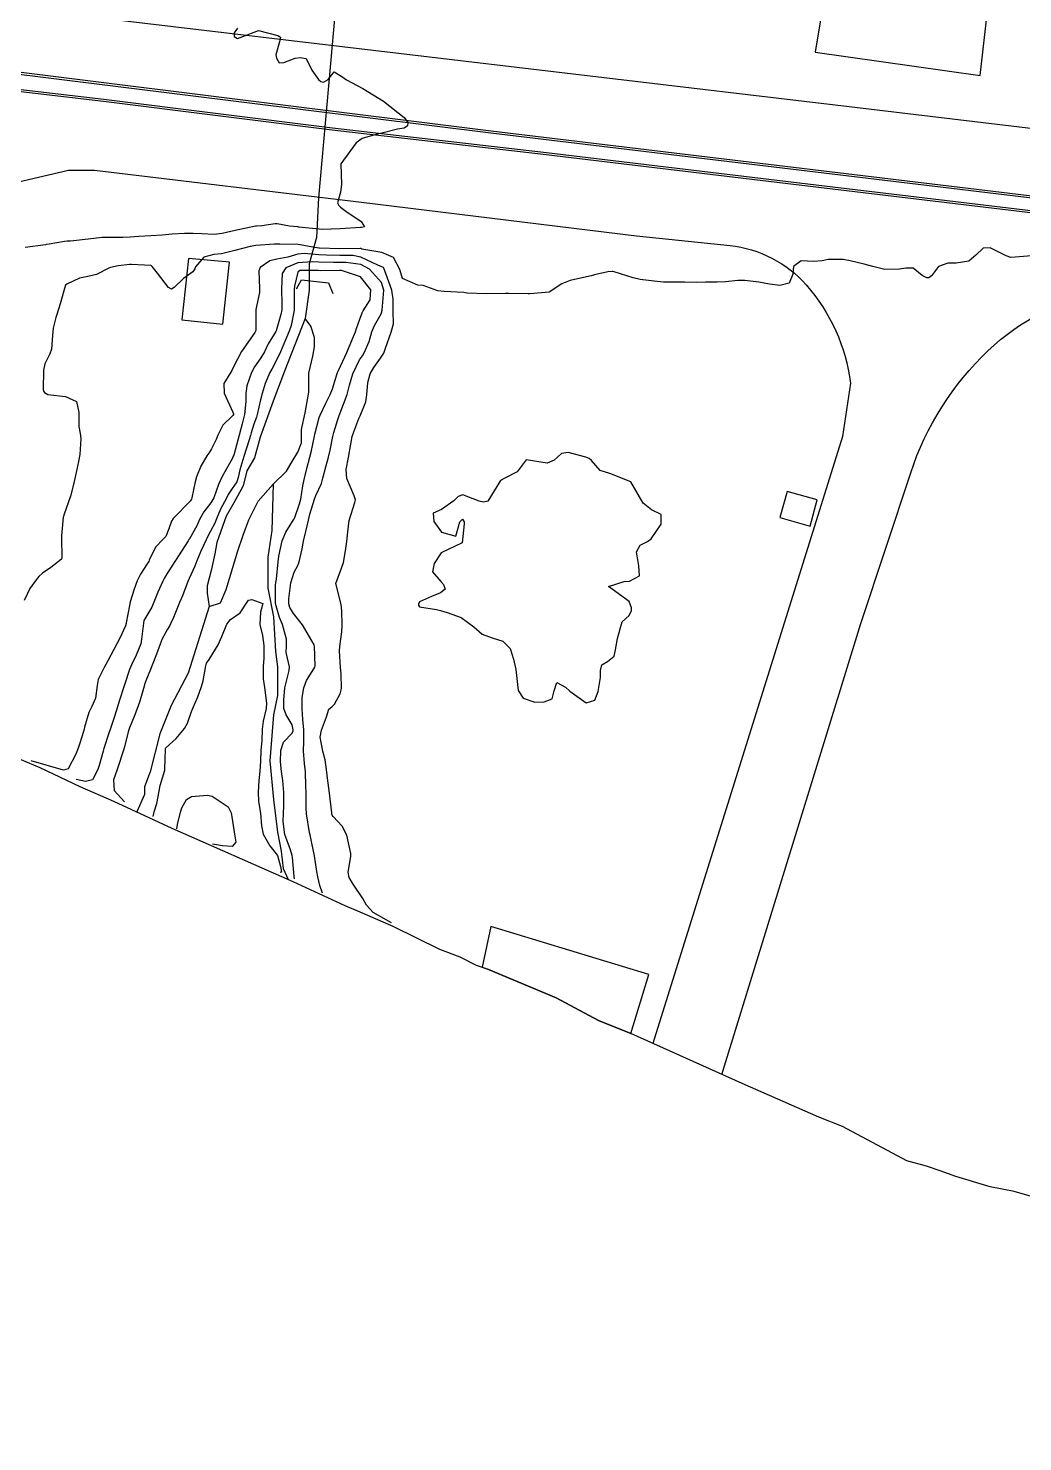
# Model space of a CAD drawing. Header units: metres. Extents: x 307586 to 320046, y 7427249 to 7434250.
# Drawn here: x 314565.5 to 314660.3, y 7431839.4 to 7431974.1 of the extents above; entities that cross this region are included whole.
import ezdxf

# ---------------------------------------------------------------- set-up
doc = ezdxf.new("R2010")
doc.units = ezdxf.units.M
doc.header["$MEASUREMENT"] = 0
for name, color, linetype in [('Area', 45, 'Continuous'), ('Area Verde e Lazer', 45, 'Continuous'), ('Curvas de Nivel 1m', 11, 'Continuous'), ('Curvas de Nivel 5m', 15, 'Continuous'), ('Edificações', 30, 'Continuous'), ('Hidrografia', 140, 'Continuous'), ('Pontes_Viadutos_Tubos', 190, 'Continuous'), ('Vias Primárias', 230, 'Continuous')]:
    doc.layers.add(name, color=color, linetype=linetype)

msp = doc.modelspace()

# ---------------------------------------------------------------- linework, layer by layer
at = {"layer": 'Area'}
msp.add_polyline3d([(314663.17, 7431862.16, 730.71), (314659.49, 7431863.2, 730.63), (314657.2, 7431863.64, 730.57), (314653.93, 7431864.62, 730.67), (314652.45, 7431865.18, 730.59), (314651.13, 7431865.61, 730.89), (314649.27, 7431866.12, 730.75), (314643.14, 7431869.4, 730.62), (314640.86, 7431870.28, 730.71), (314633.56, 7431873.49, 730.64), (314622.93, 7431878.26, 734.37), (314619.85, 7431879.5, 734.32), (314615.83, 7431881.66, 734.36), (314609.36, 7431884.38, 738.33), (314608.22, 7431884.76, 730.73), (314606.67, 7431885.55, 744.93), (314604.74, 7431886.28, 745.96), (314600.29, 7431888.45, 743.22), (314597.12, 7431889.84, 740.46), (314595.69, 7431890.44, 741.86), (314590.74, 7431892.73, 729.31), (314579.21, 7431897.81, 728.99), (314573.62, 7431900.39, 727.49), (314570.41, 7431901.79, 729.3), (314566.62, 7431903.59, 730.52), (314564.18, 7431904.61, 730.56)], dxfattribs=at)
at = {"layer": 'Area Verde e Lazer'}
for points in [[(314856.16, 7431933.42), (314792.14, 7431941.24), (314736.49, 7431948.33), (314731.24, 7431949.18), (314712.77, 7431951.6), (314669.92, 7431956.85), (314609.6, 7431964.09), (314544.88, 7431972.14)], [(314856.16, 7431933.42), (314792.14, 7431941.24), (314736.49, 7431948.33), (314731.24, 7431949.18), (314712.77, 7431951.6), (314669.92, 7431956.85), (314609.6, 7431964.09), (314544.88, 7431972.14)], [(314559.6, 7431968.87), (314572.67, 7431967.34), (314594.49, 7431964.61), (314614.89, 7431962.24), (314637.68, 7431959.52), (314663.46, 7431956.44), (314697.16, 7431952.48), (314726.11, 7431948.78), (314737.77, 7431946.75), (314758.66, 7431944.28), (314790.39, 7431940.23), (314856.72, 7431932.37)], [(314559.6, 7431968.87), (314572.67, 7431967.34), (314594.49, 7431964.61), (314614.89, 7431962.24), (314637.68, 7431959.52), (314663.46, 7431956.44), (314697.16, 7431952.48), (314726.11, 7431948.78), (314737.77, 7431946.75), (314758.66, 7431944.28), (314790.39, 7431940.23), (314856.72, 7431932.37)]]:
    msp.add_lwpolyline(points, dxfattribs=at)
at = {"layer": 'Curvas de Nivel 1m', "flags": 128}
for points, elevation in [([(314585.44, 7431974.1), (314585.1, 7431973.64), (314585.12, 7431973.3), (314585.43, 7431973.1), (314585.95, 7431973.29), (314587.44, 7431973.86), (314589.29, 7431973.39), (314589.43, 7431973.3), (314589.46, 7431973.28), (314589.52, 7431973.25), (314589.43, 7431972.78), (314589.1, 7431971.57), (314589.14, 7431971.25), (314589.41, 7431970.8), (314589.84, 7431970.81), (314590.93, 7431971.23), (314591.41, 7431971.3), (314591.97, 7431971.21), (314592.52, 7431970.09), (314593.16, 7431969.2), (314593.38, 7431969.02), (314593.62, 7431968.95), (314594.07, 7431969.19), (314594.64, 7431969.94), (314595.39, 7431969.48), (314595.83, 7431969.17), (314596.84, 7431968.62), (314597.37, 7431968.34), (314599.36, 7431967.13), (314601.34, 7431965.57), (314601.66, 7431965.1), (314601.63, 7431964.8), (314601.33, 7431964.58), (314600.69, 7431964.47), (314599.32, 7431964.13), (314598.52, 7431963.94), (314597.32, 7431963.59), (314596.76, 7431963.16), (314595.29, 7431961.18), (314595.34, 7431959.18), (314595.26, 7431958.46), (314594.97, 7431957.46), (314595.09, 7431957.18), (314595.24, 7431957.02), (314595.77, 7431956.64), (314597.22, 7431955.68), (314597.53, 7431955.15), (314597.26, 7431955.1), (314597.21, 7431955.1), (314597.16, 7431955.1), (314595.21, 7431954.96), (314593.5, 7431954.91), (314593.21, 7431954.93), (314591.29, 7431955.14), (314591.21, 7431955.15), (314591.15, 7431955.16), (314590.39, 7431955.23), (314589.22, 7431955.45), (314589.01, 7431955.46), (314587.74, 7431955.26), (314587.25, 7431955.23), (314587.21, 7431955.23), (314587.16, 7431955.22), (314585.21, 7431954.82), (314583.98, 7431954.54), (314583.2, 7431954.43), (314582.04, 7431954.5), (314581.2, 7431954.54), (314580.38, 7431954.52), (314579.2, 7431954.46), (314578.23, 7431954.35), (314577.2, 7431954.29), (314576.03, 7431954.24), (314575.2, 7431954.17), (314574.5, 7431954.13), (314573.2, 7431954.15), (314572.52, 7431954.13), (314571.2, 7431953.97), (314569.5, 7431953.79), (314569.2, 7431953.78), (314568.93, 7431953.75), (314567.46, 7431953.51), (314567.19, 7431953.46), (314567.13, 7431953.45), (314565.19, 7431953.2)], 732), ([(314661.19, 7431952.38), (314659.19, 7431952.25), (314658.75, 7431952.41), (314657.2, 7431953.17), (314656.53, 7431953.12), (314655.84, 7431952.45), (314655.19, 7431951.88), (314653.96, 7431951.69), (314653.19, 7431951.7), (314652.29, 7431951.38), (314651.62, 7431950.5), (314651.36, 7431950.31), (314651.17, 7431950.3), (314650.74, 7431950.51), (314649.87, 7431951.21), (314649.18, 7431951.22), (314648.58, 7431951.13), (314647.18, 7431951.09), (314646.01, 7431951.39), (314645.18, 7431951.6), (314643.86, 7431951.92), (314643.19, 7431952.05), (314641.76, 7431952.04), (314641.19, 7431951.93), (314640.39, 7431951.84), (314639.19, 7431951.93), (314638.46, 7431951.38), (314638.4, 7431950.66), (314638.03, 7431949.79), (314637.16, 7431949.57), (314636.16, 7431949.69), (314635.16, 7431949.88), (314633.83, 7431950.05), (314633.16, 7431950.04), (314631.96, 7431949.93), (314631.16, 7431949.9), (314630.05, 7431949.87), (314629.16, 7431949.85), (314628.05, 7431949.89), (314627.16, 7431949.9), (314626.06, 7431949.9), (314625.16, 7431949.97), (314623.84, 7431950.15), (314623.16, 7431950.3), (314621.36, 7431950.86), (314621.21, 7431950.89), (314621.17, 7431950.9), (314620.76, 7431950.87), (314619.48, 7431950.57), (314619.17, 7431950.5), (314617.86, 7431950.2), (314617.16, 7431950.04), (314616.35, 7431949.73), (314615.14, 7431948.94), (314613.31, 7431948.78), (314613.14, 7431948.78), (314611.32, 7431948.8), (314611.14, 7431948.82), (314610.98, 7431948.82), (314609.14, 7431948.77), (314607.32, 7431948.85), (314607.14, 7431948.88), (314607.01, 7431948.9), (314605.14, 7431948.98), (314604.55, 7431949.07), (314603.15, 7431949.56), (314602.63, 7431949.61), (314601.16, 7431950.25), (314600.92, 7431951.1), (314600.32, 7431952.24), (314599.19, 7431952.72), (314597.3, 7431953.04), (314597.19, 7431953.08), (314597.13, 7431953.09), (314595.19, 7431953.07), (314593.25, 7431953.14), (314593.19, 7431953.14), (314592.81, 7431953.2), (314591.2, 7431953.48), (314589.47, 7431953.52), (314589.2, 7431953.51), (314588.94, 7431953.51), (314587.19, 7431953.38), (314586.64, 7431953.28), (314585.19, 7431952.89), (314583.91, 7431952.59), (314583.18, 7431952.52), (314582.23, 7431952.28), (314581.43, 7431951.34), (314581.35, 7431951.16), (314581.17, 7431950.88), (314580.27, 7431950.24), (314579.39, 7431949.37), (314579.14, 7431949.22), (314578.86, 7431949.37), (314577.79, 7431950.75), (314577.3, 7431951.39), (314577.23, 7431951.45), (314577.17, 7431951.46), (314575.32, 7431951.57), (314575.17, 7431951.56), (314574.06, 7431951.43), (314573.32, 7431951.29), (314573.17, 7431951.22), (314571.99, 7431950.62), (314571.16, 7431950.43), (314570.35, 7431950.28), (314569.15, 7431949.68), (314569.04, 7431949.6), (314568.99, 7431949.49), (314568.58, 7431948.04), (314568.42, 7431947.5), (314568.09, 7431946.52), (314567.84, 7431945.5), (314567.78, 7431944.81), (314567.68, 7431943.5), (314567.53, 7431943.05), (314567.06, 7431942.11), (314566.93, 7431941.51), (314566.9, 7431939.64), (314566.93, 7431939.51), (314567.02, 7431939.37), (314567.35, 7431939.18), (314569.02, 7431939), (314570.06, 7431938.52), (314570.3, 7431937.47), (314570.31, 7431936.14), (314570.42, 7431935.47), (314570.48, 7431934.98), (314570.39, 7431933.47), (314570.27, 7431932.79), (314569.97, 7431931.47), (314569.79, 7431930.6), (314569.49, 7431929.48), (314568.89, 7431927.76), (314568.82, 7431927.55), (314568.81, 7431927.49), (314568.65, 7431925.7), (314568.64, 7431925.49), (314568.69, 7431923.63), (314568.64, 7431923.49), (314567.63, 7431922.7), (314566.82, 7431922.16), (314566.49, 7431921.84), (314566.22, 7431921.52), (314565.64, 7431920.68), (314565.09, 7431919.53)], 731), ([(314593.54, 7431891.64), (314593.29, 7431892.36), (314593.08, 7431893.19), (314593, 7431893.71), (314592.77, 7431895.2), (314592.51, 7431896.4), (314592.35, 7431897.2), (314592.31, 7431897.41), (314592.02, 7431899.21), (314591.98, 7431899.77), (314591.97, 7431901.21), (314591.95, 7431901.83), (314591.9, 7431903.21), (314591.82, 7431903.99), (314591.72, 7431905.21), (314591.75, 7431906.08), (314591.75, 7431907.21), (314591.67, 7431908.19), (314591.6, 7431909.21), (314591.61, 7431910.28), (314591.76, 7431911.21), (314592.01, 7431911.9), (314592.71, 7431913.02), (314592.82, 7431913.2), (314592.84, 7431913.32), (314592.76, 7431915.2), (314592.73, 7431915.32), (314591.62, 7431917.21), (314590.77, 7431918.29), (314590.43, 7431918.88), (314590.33, 7431919.23), (314590.32, 7431919.69), (314590.52, 7431921.22), (314590.82, 7431922.23), (314591.17, 7431922.88), (314591.31, 7431923.22), (314591.59, 7431924.47), (314591.74, 7431925.21), (314591.96, 7431926.11), (314592.19, 7431927.21), (314592.33, 7431927.77), (314592.77, 7431929.2), (314592.8, 7431929.3), (314592.91, 7431929.56), (314593.44, 7431930.68), (314593.58, 7431931.19), (314593.85, 7431932.28), (314594.12, 7431933.19), (314594.28, 7431933.86), (314594.52, 7431935.18), (314594.61, 7431935.56), (314595, 7431936.8), (314595.09, 7431937.09), (314595.12, 7431937.18), (314595.18, 7431937.35), (314595.88, 7431939.17), (314596.12, 7431940.08), (314596.42, 7431941.16), (314597.07, 7431942.47), (314597.35, 7431942.87), (314597.52, 7431943.15), (314597.98, 7431944.24), (314598.25, 7431945.14), (314598.48, 7431945.76), (314599.12, 7431946.88), (314599.21, 7431947.05), (314599.21, 7431947.13), (314599.22, 7431947.22), (314599.39, 7431949.13), (314599.15, 7431949.86), (314598.01, 7431951.14), (314597.18, 7431951.57), (314595.77, 7431951.76), (314595.18, 7431951.77), (314594.59, 7431951.77), (314593.18, 7431951.8), (314592.55, 7431951.83), (314591.18, 7431951.73), (314590.05, 7431951.24), (314589.7, 7431950.71), (314589.62, 7431949.24), (314589.66, 7431947.78), (314589.66, 7431947.24), (314589.57, 7431946.79), (314589.12, 7431945.25), (314589.09, 7431945.18), (314588.34, 7431944), (314587.99, 7431943.26), (314587.67, 7431942.66), (314587.06, 7431941.82), (314586.75, 7431941.27), (314586.32, 7431940), (314586.23, 7431939.28), (314586.23, 7431938.5), (314586.1, 7431937.28), (314585.89, 7431936.39), (314585.59, 7431935.29), (314585.07, 7431933.41), (314585.03, 7431933.3), (314584.95, 7431933.1), (314583.95, 7431931.3), (314583.62, 7431930.61), (314583.16, 7431929.32), (314582.9, 7431928.85), (314582.21, 7431928), (314581.85, 7431927.33), (314581.54, 7431926.66), (314580.85, 7431925.43), (314580.82, 7431925.37), (314580.8, 7431925.34), (314580.73, 7431925.22), (314579.52, 7431923.36), (314578.82, 7431922.26), (314578.48, 7431921.7), (314578.31, 7431921.38), (314577.83, 7431920.35), (314577.46, 7431919.38), (314577.26, 7431918.91), (314576.77, 7431918.12), (314576.51, 7431917.65), (314576.45, 7431917.39), (314576.29, 7431915.84), (314576.2, 7431915.4), (314575.78, 7431914.34), (314575.32, 7431913.4), (314575.14, 7431912.97), (314574.69, 7431911.61), (314574.63, 7431911.41), (314574.14, 7431909.95), (314574, 7431909.42), (314573.71, 7431908.48), (314573.35, 7431907.43), (314573.17, 7431906.89), (314572.69, 7431905.44), (314572.61, 7431905.19), (314572.24, 7431903.8), (314572.12, 7431903.44), (314571.59, 7431902.44), (314570.94, 7431902.28), (314570.04, 7431902.49)], 729), ([(314590.87, 7431893.01), (314590.82, 7431893.22), (314590.68, 7431895.03), (314590.65, 7431895.22), (314590.5, 7431895.78), (314589.93, 7431897.23), (314589.77, 7431898.46), (314589.81, 7431899.23), (314589.85, 7431899.93), (314589.86, 7431901.23), (314589.74, 7431902.39), (314589.62, 7431903.23), (314589.53, 7431904.17), (314589.55, 7431905.24), (314589.81, 7431906.05), (314590.64, 7431906.91), (314590.73, 7431907.13), (314590.73, 7431907.22), (314590.65, 7431907.68), (314590.06, 7431908.64), (314589.86, 7431909.23), (314589.86, 7431910.05), (314589.95, 7431911.23), (314590.36, 7431912.88), (314590.4, 7431913.22), (314590.08, 7431914.58), (314590.11, 7431915.23), (314590.11, 7431915.86), (314589.72, 7431917.24), (314589.44, 7431917.91), (314589.04, 7431919.25), (314589.06, 7431921), (314589.1, 7431921.25), (314589.16, 7431921.58), (314589.3, 7431923.24), (314589.37, 7431923.77), (314589.68, 7431925.24), (314590.03, 7431926.07), (314590.77, 7431927.22), (314590.89, 7431927.45), (314591.35, 7431928.76), (314591.46, 7431929.21), (314591.67, 7431930.46), (314591.83, 7431931.21), (314592.04, 7431932.11), (314592.34, 7431933.21), (314592.47, 7431933.69), (314592.76, 7431935.2), (314592.79, 7431935.39), (314592.99, 7431936.14), (314593.22, 7431936.98), (314593.3, 7431937.2), (314593.86, 7431938.34), (314594.28, 7431939.19), (314594.49, 7431939.72), (314594.94, 7431941.18), (314594.97, 7431941.27), (314595.06, 7431941.46), (314595.85, 7431943.17), (314596.41, 7431944.49), (314596.67, 7431945.16), (314596.79, 7431945.46), (314597.11, 7431946.35), (314597.32, 7431946.95), (314597.42, 7431947.15), (314598.07, 7431948.21), (314598.14, 7431949.14), (314597.16, 7431950.39), (314595.35, 7431950.99), (314595.17, 7431951), (314593.39, 7431950.98), (314593.17, 7431950.99), (314591.39, 7431951), (314591.17, 7431950.83), (314590.87, 7431949.5), (314590.84, 7431949.22), (314590.85, 7431948.94), (314590.85, 7431947.22), (314590.56, 7431945.77), (314590.37, 7431945.23), (314589.85, 7431944), (314589.52, 7431943.24), (314589.06, 7431942.26), (314588.71, 7431941.6), (314588.52, 7431941.26), (314588.08, 7431940.22), (314587.77, 7431939.26), (314587.61, 7431938.67), (314587.31, 7431937.27), (314587.25, 7431937.02), (314586.99, 7431936.34), (314586.73, 7431935.52), (314586.66, 7431935.27), (314586.54, 7431934.85), (314586.04, 7431933.28), (314585.65, 7431931.99), (314585.49, 7431931.28), (314585.36, 7431930.85), (314584.92, 7431930.23), (314584.54, 7431929.66), (314584.37, 7431929.3), (314583.82, 7431928.24), (314583.42, 7431927.31), (314583.27, 7431926.92), (314582.87, 7431926.14), (314582.57, 7431925.61), (314582.43, 7431925.32), (314581.94, 7431924.23), (314581.56, 7431923.33), (314581.35, 7431922.81), (314580.82, 7431921.65), (314580.68, 7431921.34), (314580.17, 7431919.98), (314579.9, 7431919.35), (314579.32, 7431917.91), (314579.08, 7431917.37), (314578.97, 7431917.16), (314578.75, 7431916.81), (314578.24, 7431915.88), (314578.06, 7431915.38), (314577.7, 7431914.41), (314577.28, 7431913.38), (314577.12, 7431912.97), (314576.7, 7431911.87), (314576.57, 7431911.52), (314576.53, 7431911.39), (314576.12, 7431909.95), (314575.94, 7431909.4), (314575.57, 7431908.48), (314575.14, 7431907.41), (314575.01, 7431907.03), (314574.61, 7431905.48), (314574.6, 7431905.43), (314574.6, 7431905.41), (314574.59, 7431905.38), (314573.94, 7431903.42), (314573.6, 7431902.44), (314573.67, 7431901.42), (314574.66, 7431900.36)], 728), ([(314577.38, 7431898.96), (314577.48, 7431899.38), (314577.74, 7431900.19), (314577.95, 7431901.38), (314578.06, 7431901.89), (314578.49, 7431903.37), (314578.51, 7431903.46), (314578.55, 7431905.37), (314578.56, 7431905.43), (314578.61, 7431905.5), (314579.58, 7431906.4), (314580.38, 7431907.34), (314580.65, 7431907.86), (314581.04, 7431908.95), (314581.2, 7431909.33), (314581.64, 7431910.37), (314581.99, 7431911.33), (314582.15, 7431911.88), (314582.4, 7431913.32), (314582.48, 7431913.56), (314582.72, 7431913.93), (314583.59, 7431915.31), (314583.95, 7431916.1), (314584.42, 7431917.3), (314584.77, 7431917.73), (314585.68, 7431918.37), (314586.28, 7431919.28), (314586.49, 7431919.57), (314586.79, 7431919.65), (314587.86, 7431919.26), (314587.62, 7431918.42), (314587.57, 7431917.26), (314587.8, 7431916.21), (314587.94, 7431915.26), (314587.94, 7431914.04), (314587.88, 7431913.26), (314587.89, 7431912.06), (314588.01, 7431911.26), (314588.19, 7431909.74), (314588.16, 7431909.26), (314587.87, 7431908.03), (314587.79, 7431907.26), (314587.74, 7431906.15), (314587.67, 7431905.26), (314587.62, 7431904.24), (314587.55, 7431903.26), (314587.46, 7431902.38), (314587.39, 7431901.26), (314587.44, 7431900.38), (314587.62, 7431899.26), (314587.72, 7431898.07), (314587.87, 7431897.26), (314588.51, 7431896.16), (314589.23, 7431895.24), (314589.52, 7431894.2), (314589.63, 7431893.65), (314589.5, 7431893.62)], 728), ([(314579.64, 7431897.79), (314579.7, 7431898.18), (314579.98, 7431899.35), (314580.12, 7431899.78), (314580.56, 7431900.57), (314581.03, 7431900.87), (314582.57, 7431900.98), (314583, 7431900.88), (314584.55, 7431899.88), (314584.83, 7431899.29), (314584.89, 7431898.93), (314585.15, 7431897.28), (314585.28, 7431896.52), (314584.91, 7431896.09), (314583.99, 7431896.14), (314583.04, 7431896.3)], 729)]:
    msp.add_lwpolyline(points, dxfattribs=dict(at, elevation=elevation))
at = {"layer": 'Curvas de Nivel 5m', "elevation": 730, "flags": 128}
msp.add_lwpolyline([(314600.11, 7431888.83), (314598.37, 7431889.81), (314597.72, 7431890.5), (314597.39, 7431891.14), (314596.47, 7431892.49), (314596.08, 7431893.15), (314595.98, 7431893.65), (314596.24, 7431895.15), (314596.24, 7431895.41), (314595.85, 7431897.16), (314595.41, 7431898.04), (314594.54, 7431898.96), (314594.46, 7431899.09), (314594.43, 7431899.17), (314594.42, 7431899.3), (314594.19, 7431901.18), (314594.01, 7431902.6), (314593.95, 7431903.18), (314593.78, 7431904.36), (314593.56, 7431905.19), (314593.32, 7431906.5), (314593.43, 7431907.19), (314593.92, 7431908.45), (314594.13, 7431909.18), (314594.42, 7431909.42), (314594.67, 7431909.65), (314595.22, 7431910.63), (314595.35, 7431911.16), (314595.32, 7431912.55), (314595.25, 7431913.16), (314595.15, 7431914.74), (314595.18, 7431915.17), (314595.38, 7431916.54), (314595.42, 7431917.16), (314595.39, 7431918.55), (314595.32, 7431919.16), (314594.81, 7431921.17), (314595.36, 7431922.63), (314595.53, 7431923.16), (314595.72, 7431924.28), (314595.85, 7431925.16), (314595.94, 7431926.09), (314596.09, 7431927.16), (314596.63, 7431928.88), (314596.68, 7431929.15), (314596.56, 7431929.51), (314595.85, 7431931.17), (314595.79, 7431932.02), (314596.03, 7431933.16), (314596.25, 7431934.45), (314596.37, 7431935.16), (314596.51, 7431935.63), (314597, 7431936.89), (314597.09, 7431937.07), (314597.14, 7431937.15), (314597.67, 7431938.49), (314597.78, 7431939.14), (314597.87, 7431940.31), (314598.09, 7431941.14), (314598.44, 7431941.75), (314599.07, 7431942.63), (314599.38, 7431943.13), (314599.55, 7431943.6), (314600.09, 7431945.11), (314600.3, 7431945.92), (314600.29, 7431947.11), (314600.27, 7431948.25), (314600.16, 7431949.11), (314599.58, 7431950.71), (314599.43, 7431951.13), (314599.34, 7431951.29), (314599.18, 7431951.36), (314598.81, 7431951.5), (314597.18, 7431952.27), (314596.44, 7431952.42), (314595.19, 7431952.42), (314593.93, 7431952.45), (314593.19, 7431952.49), (314591.78, 7431952.62), (314591.19, 7431952.57), (314590.22, 7431952.27), (314589.18, 7431952.07), (314588.52, 7431951.92), (314587.6, 7431951.27), (314587.48, 7431950.96), (314587.53, 7431949.27), (314587.52, 7431948.89), (314587.18, 7431947.27), (314587.18, 7431947.21), (314587.17, 7431945.27), (314587.16, 7431945.21), (314587.09, 7431945.09), (314585.8, 7431943.29), (314585.06, 7431941.81), (314584.9, 7431941.45), (314584.8, 7431941.3), (314584.13, 7431940.21), (314584.15, 7431939.31), (314585, 7431937.49), (314585.05, 7431937.34), (314585.04, 7431937.3), (314585.04, 7431937.27), (314585, 7431937.19), (314584.04, 7431936.26), (314583.57, 7431935.31), (314583.4, 7431934.89), (314582.96, 7431933.99), (314582.7, 7431933.58), (314582.5, 7431933.32), (314581.93, 7431932.35), (314581.53, 7431931.33), (314581.4, 7431930.86), (314581.09, 7431929.34), (314581.04, 7431929.2), (314580.9, 7431929), (314579.29, 7431927.36), (314579.13, 7431927.11), (314578.87, 7431926.37), (314578.59, 7431925.64), (314578.35, 7431925.38), (314577.61, 7431924.62), (314577.01, 7431923.39), (314576.96, 7431923.26), (314576.83, 7431923.03), (314576.18, 7431922.04), (314575.86, 7431921.4), (314575.57, 7431920.63), (314575.2, 7431919.41), (314575.12, 7431919.06), (314574.81, 7431917.41), (314574.81, 7431917.36), (314574.76, 7431917.13), (314574.21, 7431915.95), (314573.91, 7431915.42), (314573.07, 7431913.79), (314572.88, 7431913.44), (314572.71, 7431913.14), (314572.14, 7431912.01), (314572.05, 7431911.45), (314571.89, 7431910.24), (314571.54, 7431909.45), (314571.24, 7431908.87), (314570.85, 7431907.46), (314570.81, 7431907.29), (314570.63, 7431906.63), (314570.33, 7431905.75), (314570.23, 7431905.47), (314570.02, 7431904.88), (314569.29, 7431903.48), (314568.83, 7431903.37), (314565.74, 7431904.26)], dxfattribs=at)
msp.add_lwpolyline([(314625.82, 7431927.74), (314624.9, 7431928.19), (314624.13, 7431928.83), (314622.93, 7431930.84), (314620.94, 7431931.66), (314620.01, 7431931.94), (314619.2, 7431932.89), (314618.96, 7431933.08), (314618.65, 7431933.2), (314616.96, 7431933.66), (314616.34, 7431933.54), (314615.62, 7431932.93), (314614.95, 7431932.64), (314612.95, 7431932.96), (314612.11, 7431931.8), (314610.94, 7431931.2), (314610.5, 7431930.99), (314609.92, 7431930), (314609.31, 7431929), (314608.9, 7431928.93), (314608.47, 7431929.01), (314606.91, 7431929.6), (314606.47, 7431929.47), (314606.06, 7431929.04), (314604.89, 7431928.23), (314604.1, 7431927.86), (314604.17, 7431927.07), (314604.87, 7431926.04), (314606.24, 7431925.66), (314606.63, 7431927.03), (314606.89, 7431927.28), (314607.04, 7431927.03), (314607.06, 7431926.85), (314606.85, 7431925.03), (314604.84, 7431924.09), (314604.19, 7431923.06), (314604.03, 7431922.27), (314604.82, 7431921.34), (314605.08, 7431921.05), (314605.24, 7431920.61), (314604.8, 7431920.26), (314603.93, 7431919.93), (314602.79, 7431919.41), (314602.68, 7431919.18), (314602.69, 7431919.08), (314602.78, 7431918.95), (314604.4, 7431918.67), (314604.78, 7431918.59), (314605.43, 7431918.39), (314606.77, 7431917.93), (314607.96, 7431917.02), (314608.76, 7431916.33), (314609.73, 7431915.97), (314610.75, 7431915.67), (314611.42, 7431914.97), (314611.74, 7431913.95), (314611.96, 7431912.97), (314612.13, 7431911.53), (314612.2, 7431910.96), (314612.68, 7431910.24), (314613.78, 7431909.84), (314614.68, 7431909.87), (314615.43, 7431910.17), (314615.62, 7431910.92), (314615.89, 7431911.73), (314616.7, 7431911.28), (314617.12, 7431910.91), (314618.68, 7431909.79), (314619.52, 7431910.03), (314619.83, 7431910.87), (314620.04, 7431912.2), (314620.05, 7431912.87), (314620.19, 7431913.4), (314620.73, 7431913.73), (314621.34, 7431914.25), (314621.49, 7431914.85), (314621.67, 7431915.93), (314621.94, 7431916.85), (314622.1, 7431917.51), (314622.78, 7431918.12), (314623.02, 7431918.59), (314623.02, 7431918.84), (314622.79, 7431919.45), (314620.81, 7431920.86), (314622.32, 7431921.35), (314622.82, 7431921.37), (314623.78, 7431921.88), (314623.72, 7431922.83), (314623.49, 7431924.19), (314623.82, 7431924.83), (314624.52, 7431925.17), (314624.87, 7431925.43), (314625.82, 7431926.81)], close=True, dxfattribs=at)
at = {"layer": 'Edificações'}
for points in [[(314642.64, 7431984.67), (314640.53, 7431971.81), (314656.26, 7431969.59), (314657.73, 7431982.46)], [(314580.76, 7431952.14), (314580.13, 7431946.31), (314584.03, 7431945.89), (314584.66, 7431951.8)], [(314637.85, 7431929.94), (314637.14, 7431927.44), (314640.03, 7431926.62), (314640.72, 7431929.13)]]:
    msp.add_lwpolyline(points, close=True, dxfattribs=at)
at = {"layer": 'Edificações', "elevation": 734.37}
msp.add_lwpolyline([(314622.93, 7431878.26), (314624.65, 7431883.9), (314609.6, 7431888.48), (314608.75, 7431884.58), (314609.36, 7431884.38), (314615.83, 7431881.66), (314619.85, 7431879.5)], close=True, dxfattribs=at)
at = {"layer": 'Hidrografia', "elevation": 728.2}
for points in [[(314594.76, 7431975.72), (314593.14, 7431957.91), (314592.96, 7431954.15), (314592.25, 7431951.63), (314592.25, 7431949.12), (314591.89, 7431946.43)], [(314588.83, 7431930.63), (314588.69, 7431926.22), (314588.32, 7431923.66), (314588.32, 7431920.73), (314588.87, 7431917.98), (314589.06, 7431914.68), (314589.24, 7431913.22), (314589.24, 7431910.47), (314588.87, 7431908.64), (314588.51, 7431904.25), (314588.87, 7431900.58), (314589.24, 7431897.47), (314589.61, 7431895.64), (314589.79, 7431893.99), (314590.27, 7431892.94)], [(314582.73, 7431918.98), (314580.71, 7431912.6), (314579.09, 7431909.53), (314578.01, 7431906.83), (314577.1, 7431903.22), (314576.56, 7431901.78), (314576.56, 7431901.05), (314575.82, 7431899.38)]]:
    msp.add_lwpolyline(points, dxfattribs=at)
msp.add_lwpolyline([(314591.89, 7431946.43), (314589.91, 7431941.4), (314588.83, 7431938.53), (314587.58, 7431935.12), (314587.04, 7431933.15), (314586.32, 7431931.89), (314585.96, 7431930.46), (314585.07, 7431928.84), (314584.35, 7431927.59), (314583.45, 7431925.08), (314583.27, 7431924), (314582.91, 7431922.39), (314582.55, 7431920.95), (314582.55, 7431920.23), (314582.73, 7431918.98), (314583.81, 7431919.33), (314584.35, 7431920.58), (314584.89, 7431922.38), (314585.42, 7431924.17), (314585.96, 7431925.78), (314586.5, 7431927.22), (314587.4, 7431929.01), (314588.83, 7431930.63), (314590.09, 7431931.88), (314590.63, 7431932.78), (314591.17, 7431933.67), (314591.53, 7431934.57), (314591.53, 7431935.83), (314591.88, 7431937.44), (314592.24, 7431939.41), (314592.24, 7431941.21), (314592.6, 7431942.82), (314592.78, 7431943.72), (314592.78, 7431944.61), (314592.42, 7431945.69)], close=True, dxfattribs=at)
at = {"layer": 'Pontes_Viadutos_Tubos'}
msp.add_lwpolyline([(314591.07, 7431949.26), (314591.53, 7431950.12), (314594.11, 7431949.83), (314594.51, 7431948.8)], dxfattribs=at)
at = {"layer": 'Vias Primárias'}
for points in [[(314544.9, 7431978.37), (314576.33, 7431974.62), (314642.43, 7431966.8), (314706.36, 7431959.16), (314768.66, 7431950.92), (314819.74, 7431944.48), (314891.91, 7431936.23)], [(314544.9, 7431978.37), (314576.33, 7431974.62), (314642.43, 7431966.8), (314706.36, 7431959.16), (314768.66, 7431950.92), (314819.74, 7431944.48), (314891.91, 7431936.23)], [(314856.19, 7431933.62), (314792.17, 7431941.43), (314736.52, 7431948.53), (314731.27, 7431949.38), (314712.8, 7431951.8), (314669.94, 7431957.05), (314609.62, 7431964.28), (314544.9, 7431972.34)], [(314856.19, 7431933.62), (314792.17, 7431941.43), (314736.52, 7431948.53), (314731.27, 7431949.38), (314712.8, 7431951.8), (314669.94, 7431957.05), (314609.62, 7431964.28), (314544.9, 7431972.34)], [(314559.58, 7431968.67), (314572.65, 7431967.14), (314594.47, 7431964.42), (314614.86, 7431962.04), (314637.65, 7431959.33), (314663.44, 7431956.24), (314697.14, 7431952.28), (314726.08, 7431948.58), (314737.74, 7431946.55), (314758.64, 7431944.08), (314790.36, 7431940.04), (314856.7, 7431932.17)], [(314559.58, 7431968.67), (314572.65, 7431967.14), (314594.47, 7431964.42), (314614.86, 7431962.04), (314637.65, 7431959.33), (314663.44, 7431956.24), (314697.14, 7431952.28), (314726.08, 7431948.58), (314737.74, 7431946.55), (314758.64, 7431944.08), (314790.36, 7431940.04), (314856.7, 7431932.17)]]:
    msp.add_lwpolyline(points, dxfattribs=at)
for points, elevation in [([(314481.72, 7431959.66), (314484.22, 7431960.2), (314489.81, 7431960.47), (314494.39, 7431960.68), (314501.58, 7431960.68), (314564.55, 7431959.45), (314569.32, 7431960.56), (314571.78, 7431960.56), (314597.24, 7431957.51), (314623.48, 7431954.31), (314632.4, 7431953.37, -0.187568), (314639.66, 7431949.63, -0.151551), (314643.88, 7431940.25), (314643.13, 7431935.17), (314625.04, 7431877.32)], 735.11), ([(314481.72, 7431959.66), (314484.22, 7431960.2), (314489.81, 7431960.47), (314494.39, 7431960.68), (314501.58, 7431960.68), (314564.55, 7431959.45), (314569.32, 7431960.56), (314571.78, 7431960.56), (314597.24, 7431957.51), (314623.48, 7431954.31), (314632.4, 7431953.37, -0.187568), (314639.66, 7431949.63, -0.151551), (314643.88, 7431940.25), (314643.13, 7431935.17), (314625.04, 7431877.32)], 735.11), ([(314631.62, 7431874.36), (314644.88, 7431917.34), (314649.63, 7431931.71, -0.122781), (314657, 7431943.35, -0.150215), (314668.2, 7431948.96), (314704.51, 7431944.86), (314732.1, 7431941.42), (314757.3, 7431938), (314767.18, 7431936.62), (314795.5, 7431933.21), (314827.43, 7431929.23), (314843.74, 7431927.31), (314888.11, 7431921.97), (314932.07, 7431916.76), (314970.83, 7431911.56, -0.148126), (314986.44, 7431904.44, -0.16448), (314991.1, 7431896.37, -0.166812), (314988.78, 7431879.11, -0.11344), (314985.49, 7431875.12), (314961.95, 7431854.2), (314946.13, 7431839.35)], 731.32), ([(314631.62, 7431874.36), (314644.88, 7431917.34), (314649.63, 7431931.71, -0.122781), (314657, 7431943.35, -0.150215), (314668.2, 7431948.96), (314704.51, 7431944.86), (314732.1, 7431941.42), (314757.3, 7431938), (314767.18, 7431936.62), (314795.5, 7431933.21), (314827.43, 7431929.23), (314843.74, 7431927.31), (314888.11, 7431921.97), (314932.07, 7431916.76), (314970.83, 7431911.56, -0.148126), (314986.44, 7431904.44, -0.16448), (314991.1, 7431896.37, -0.166812), (314988.78, 7431879.11, -0.11344), (314985.49, 7431875.12), (314961.95, 7431854.2), (314946.13, 7431839.35)], 731.32)]:
    msp.add_lwpolyline(points, format="xyb", dxfattribs=dict(at, elevation=elevation))

doc.saveas('drawing.dxf')
